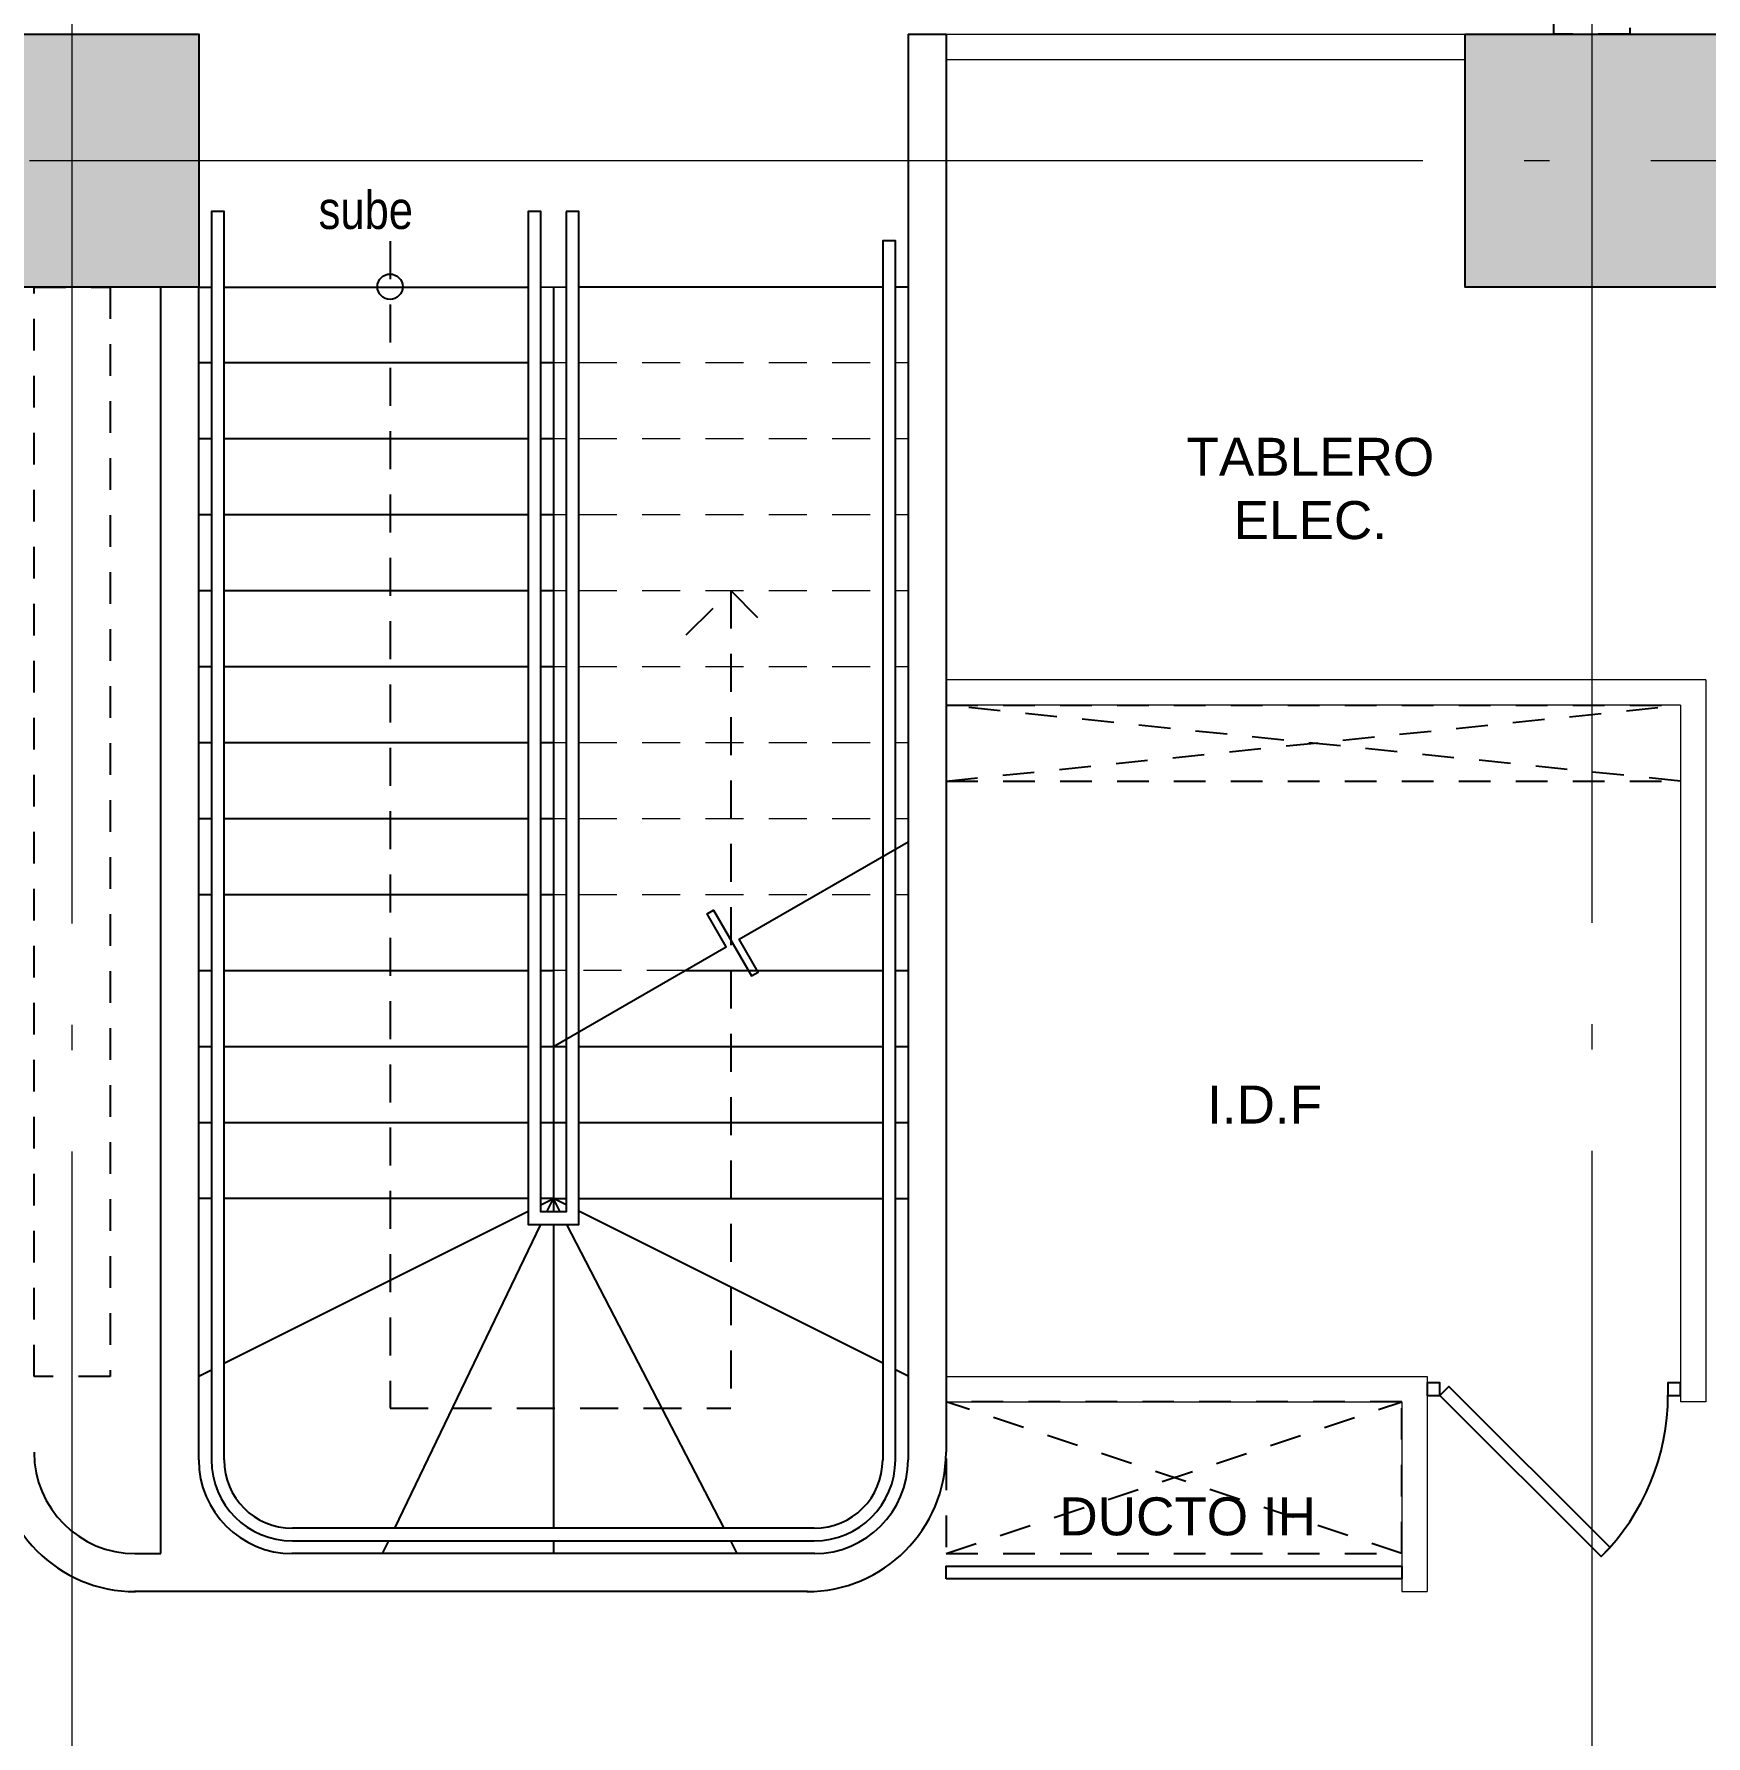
# Model space of a CAD drawing. Header units: metres. Extents: x -22 to 564, y 0 to 143.
# Drawn here: x 420.21 to 426.81, y 42.76 to 49.48 of the extents above; entities that cross this region are included whole.
import ezdxf

# ---------------------------------------------------------------- set-up
doc = ezdxf.new("R2010")
doc.units = ezdxf.units.M
for name, pattern in [('EJES630', [6.3, 5.5, -0.4, 0, -0.4]), ('XREF 4N NEURO-ONCOLOGIA$0$HIDDE150', [0.24, 0.15, -0.09]), ('XREF 4N NEURO-ONCOLOGIA$0$HIDDEN2', [0.1875, 0.125, -0.0625])]:
    doc.linetypes.add(name, pattern=pattern)
doc.layers.add('EJES', color=11, linetype='EJES630', lineweight=0)
doc.layers.add('XREF 4N NEURO-ONCOLOGIA$0$MUROS DE TABLAROCA', color=150, linetype='Continuous', lineweight=13)
for name, color, linetype in [('TEXTO', 7, 'Continuous'), ('XREF 4N NEURO-ONCOLOGIA$0$-CG-M-WALL', 7, 'Continuous'), ('XREF 4N NEURO-ONCOLOGIA$0$CANCELES', 1, 'Continuous'), ('XREF 4N NEURO-ONCOLOGIA$0$COLUMNAS', 6, 'Continuous'), ('XREF 4N NEURO-ONCOLOGIA$0$CONTRAVENTEOS', 6, 'XREF 4N NEURO-ONCOLOGIA$0$HIDDEN2'), ('XREF 4N NEURO-ONCOLOGIA$0$DUCTO AA', 40, 'XREF 4N NEURO-ONCOLOGIA$0$HIDDEN2'), ('XREF 4N NEURO-ONCOLOGIA$0$ELEVADOR Y ESC', 8, 'Continuous'), ('XREF 4N NEURO-ONCOLOGIA$0$MUROS', 3, 'Continuous'), ('XREF 4N NEURO-ONCOLOGIA$0$PROYECCIÓN', 252, 'XREF 4N NEURO-ONCOLOGIA$0$HIDDE150'), ('XREF 4N NEURO-ONCOLOGIA$0$PUERTAS', 253, 'Continuous'), ('XREF 4N NEURO-ONCOLOGIA$0$SIMBOLO CORTE', 4, 'Continuous')]:
    doc.layers.add(name, color=color, linetype=linetype)
doc.styles.add('100 LOCALES 25', font='arial.ttf', dxfattribs={"height": 0.25})
doc.styles.add('50 HM 15', font='arial.ttf', dxfattribs={"height": 0.075})

# ---------------------------------------------------------------- blocks, each defined once
blk = doc.blocks.new('XREF 4N NEURO-ONCOLOGIA$0$C-1')
at = {"layer": 'XREF 4N NEURO-ONCOLOGIA$0$-CG-M-WALL', "true_color": 0x636466}
h = blk.add_hatch(color=251, dxfattribs=at)
h.dxf.hatch_style = 1
h.paths.add_polyline_path([(-0.5, -0.5), (-0.5, 0.5), (0.5, 0.5), (0.5, -0.5)])
blk.add_lwpolyline([(-0.5, -0.5), (-0.5, 0.5), (0.5, 0.5), (0.5, -0.5)], close=True)
blk = doc.blocks.new('XREF 4N NEURO-ONCOLOGIA')
at = {"layer": 'XREF 4N NEURO-ONCOLOGIA$0$CANCELES', "elevation": 0}
for points in [[(12.8525, 14.9194), (12.9025, 14.9194), (12.9025, 13.1194), (12.8525, 13.1194)], [(13.5775, 12.9694), (13.6275, 12.9694), (13.6275, 13.0194), (13.5775, 13.0194)], [(13.5775, 12.0194), (13.6275, 12.0194), (13.6275, 12.0694), (13.5775, 12.0694)]]:
    blk.add_lwpolyline(points, close=True, dxfattribs=at)
at = {"layer": 'XREF 4N NEURO-ONCOLOGIA$0$CONTRAVENTEOS', "color": 3, "elevation": 0}
blk.add_lwpolyline([(13.6525, 18.5194), (17.9525, 18.5194), (17.9525, 18.2194), (13.6525, 18.2194)], close=True, dxfattribs=at)
at = {"layer": 'XREF 4N NEURO-ONCOLOGIA$0$CONTRAVENTEOS', "elevation": 0}
blk.add_lwpolyline([(18.9525, 12.5194), (23.2525, 12.5194), (23.2525, 12.2194), (18.9525, 12.2194)], close=True, dxfattribs=at)
at = {"layer": 'XREF 4N NEURO-ONCOLOGIA$0$DUCTO AA'}
for p, q in [((12.9525, 13.1194, 0), (13.5525, 14.9194, 0)), ((12.9525, 14.9194, 0), (13.5525, 13.1194, 0)), ((16.0025, 14.9194, 0), (16.0025, 12.0195, 0)), ((16.0025, 14.9194, 0), (16.3025, 12.0195, 0)), ((16.0025, 12.0195, 0), (16.3025, 14.9194, 0)), ((16.3025, 14.9194, 0), (16.3025, 12.0195, 0))]:
    blk.add_line(p, q, dxfattribs=at)
at = {"layer": 'XREF 4N NEURO-ONCOLOGIA$0$DUCTO AA', "elevation": 0}
blk.add_lwpolyline([(12.9525, 14.9194), (12.9525, 13.1194), (13.5525, 13.1194), (13.5525, 14.9194)], close=True, dxfattribs=at)
at = {"layer": 'XREF 4N NEURO-ONCOLOGIA$0$ELEVADOR Y ESC', "linetype": 'Continuous'}
for p, q in [((13.6538, 17.8694), (13.6788, 17.8194, 0)), ((14.655, 17.8694, 0), (14.655, 17.8194, 0)), ((14.955, 17.8694, 0), (14.955, 17.8194, 0)), ((15.255, 17.8694, 0), (15.255, 17.8194, 0)), ((15.555, 17.8694, 0), (15.555, 17.8194, 0)), ((15.855, 17.8694, 0), (15.855, 17.8194, 0)), ((16.155, 17.8694, 0), (16.155, 17.8194, 0)), ((16.455, 17.8694, 0), (16.455, 17.8194, 0)), ((16.755, 17.8694, 0), (16.755, 17.8194, 0)), ((17.055, 17.8694, 0), (17.055, 17.8194, 0)), ((17.355, 17.8694, 0), (17.355, 17.8194, 0)), ((17.655, 17.8694, 0), (17.655, 17.8194, 0)), ((17.9525, 17.8694), (17.9526, 17.8194, 0)), ((13.7039, 17.7694, 0), (14.305, 16.5694, 0)), ((14.655, 17.7694, 0), (14.655, 16.5694, 0)), ((14.955, 17.7694, 0), (14.955, 16.5694, 0)), ((15.255, 17.7694, 0), (15.255, 16.5694, 0)), ((15.555, 17.7694, 0), (15.555, 16.5694, 0)), ((15.855, 17.7694, 0), (15.855, 16.5694, 0)), ((16.155, 17.7694, 0), (16.155, 16.5694, 0)), ((16.455, 17.7694, 0), (16.455, 16.5694, 0)), ((16.755, 17.7694, 0), (16.755, 16.5694, 0)), ((17.055, 17.7694, 0), (17.055, 16.5694, 0)), ((17.355, 17.7694, 0), (17.355, 16.5694, 0)), ((17.655, 17.7694, 0), (17.655, 16.5694, 0)), ((17.9526, 17.7694, 0), (17.9537, 16.5694, 0)), ((12.9525, 17.1435, 0), (13.0025, 17.1194)), ((13.0525, 17.0954, 0), (14.2525, 16.5187, 0)), ((13.0025, 16.4694, 0), (12.9525, 16.4694, 0)), ((14.2525, 16.4694, 0), (13.0525, 16.4694, 0)), ((14.3025, 16.4947, 0), (14.355, 16.4694, 0)), ((14.355, 16.4694, 0), (14.3025, 16.4694, 0)), ((14.3025, 16.4423, 0), (14.355, 16.4694, 0)), ((14.33, 16.5194, 0), (14.355, 16.4694, 0)), ((14.33, 16.4194, 0), (14.355, 16.4694, 0)), ((14.355, 16.4694), (14.355, 16.4194)), ((14.655, 16.5194, 0), (14.655, 16.4194, 0)), ((14.955, 16.5194, 0), (14.955, 16.4194, 0)), ((15.255, 16.5194, 0), (15.255, 16.4694, 0)), ((15.555, 16.5194, 0), (15.555, 16.4694, 0)), ((15.855, 16.5194, 0), (15.855, 16.4694, 0)), ((16.155, 16.5194, 0), (16.155, 16.4694, 0)), ((16.455, 16.5194, 0), (16.455, 16.4694, 0)), ((16.755, 16.5194, 0), (16.755, 16.4694, 0)), ((17.055, 16.5194, 0), (17.055, 16.4694, 0)), ((17.355, 16.5194, 0), (17.355, 16.4694, 0)), ((17.655, 16.5194, 0), (17.655, 16.4694, 0)), ((17.9537, 16.5194, 0), (17.9538, 16.4194, 0)), ((13.0525, 15.7953, 0), (14.2525, 16.4164, 0)), ((13.7039, 15.1694, 0), (14.305, 16.3694, 0)), ((14.355, 16.3694), (14.355, 15.1694)), ((14.655, 16.3694, 0), (14.655, 15.1694, 0)), ((14.955, 16.3694, 0), (14.955, 15.1694, 0)), ((17.9539, 16.3694, 0), (17.955, 15.1694, 0)), ((15.255, 15.9498, 0), (15.255, 15.1694, 0)), ((12.9525, 15.7436, 0), (13.0025, 15.7694)), ((13.6538, 15.0694), (13.6788, 15.1194, 0)), ((14.355, 15.1194), (14.355, 15.0694)), ((14.655, 15.1194, 0), (14.655, 15.0694)), ((14.955, 15.1194, 0), (14.955, 15.0694)), ((15.255, 15.1194, 0), (15.255, 15.0694)), ((17.955, 15.1194, 0), (17.955, 15.0694, 0))]:
    blk.add_line(p, q, dxfattribs=at)
for points in [[(13.3225, 17.7694), (18.2525, 17.7694), (18.2525, 17.8194), (13.3225, 17.8194)], [(14.355, 17.8194), (14.355, 17.8694)], [(14.355, 16.5694), (14.355, 17.7694)], [(17.9538, 16.4694), (14.355, 16.4694), (14.355, 16.5194)], [(13.322, 15.1194), (18.1359, 15.1194), (18.1359, 15.1694), (13.3221, 15.1694)]]:
    blk.add_lwpolyline(points, dxfattribs=at)
at = {"layer": 'XREF 4N NEURO-ONCOLOGIA$0$ELEVADOR Y ESC', "linetype": 'Continuous', "elevation": 0}
for points in [[(13.0025, 17.4994), (13.0025, 15.4394)], [(13.0525, 15.4394), (13.0525, 17.4994)]]:
    blk.add_lwpolyline(points, dxfattribs=at)
at = {"layer": 'XREF 4N NEURO-ONCOLOGIA$0$ELEVADOR Y ESC', "linetype": 'Continuous'}
blk.add_lwpolyline([(18.2525, 16.4194), (14.3025, 16.4194), (14.3025, 16.5194), (18.2525, 16.5194), (18.2525, 16.5694), (14.2525, 16.5694), (14.2525, 16.3694), (18.2525, 16.3694)], close=True, dxfattribs=at)
for centre, radius, start, end in [((13.3225, 17.4994, 0), 0.32, 90, 180), ((13.3225, 17.4994, 0), 0.27, 90, 180), ((13.3225, 15.4394, 0), 0.32, 180, 270), ((13.3225, 15.4394, 0), 0.27, 180, 270)]:
    blk.add_arc(centre, radius, start, end, dxfattribs=at)
at = {"layer": 'XREF 4N NEURO-ONCOLOGIA$0$MUROS'}
for p, q in [((12.8025, 15.4663), (12.8025, 18.1226)), ((12.9525, 18.1221), (12.9525, 18.0194)), ((12.9525, 18.0194), (17.9525, 18.0194)), ((13.3225, 17.8694), (17.9525, 17.8694)), ((12.9525, 15.4369), (12.9525, 17.502)), ((18.9525, 15.0694), (13.3225, 15.0694)), ((18.9525, 15.0694), (18.9525, 14.9194)), ((18.9525, 14.9194), (13.3525, 14.9194, 0))]:
    blk.add_line(p, q, dxfattribs=at)
for centre, radius, start, end in [((13.3525, 18.1194, 0), 0.55, 90, 180), ((13.3525, 18.1194, 0), 0.4, 90, 180), ((13.3225, 17.4994, 0), 0.37, 90, 180), ((13.3525, 15.4694, 0), 0.55, 180, 270)]:
    blk.add_arc(centre, radius, start, end, dxfattribs=at)
at = {"layer": 'XREF 4N NEURO-ONCOLOGIA$0$MUROS', "extrusion": (2.52541e-08, 0, 1)}
blk.add_arc((13.3225, 15.4394, 0), 0.37, 180, 270, dxfattribs=at)
at = {"layer": 'XREF 4N NEURO-ONCOLOGIA$0$MUROS DE TABLAROCA'}
for p, q in [((16.3025, 12.0195), (16.3025, 14.9194)), ((16.4025, 11.9195), (16.4025, 14.9194)), ((18.8525, 14.9194), (18.8525, 12.8694)), ((18.9525, 14.9194), (18.9525, 12.8694)), ((12.8025, 13.1194), (12.8025, 13.0194)), ((13.5525, 11.9195), (13.5525, 12.0195)), ((16.3025, 12.0195), (13.5525, 12.0195)), ((13.5525, 11.9195), (13.5525, 12.0195)), ((16.4025, 11.9195), (13.5525, 11.9195))]:
    blk.add_line(p, q, dxfattribs=at)
for points in [[(13.5525, 14.9194), (13.5525, 13.1194), (12.8025, 13.1194)], [(13.6525, 14.9194), (13.6525, 13.0194), (12.8025, 13.0194)]]:
    blk.add_lwpolyline(points, dxfattribs=at)
at = {"layer": 'XREF 4N NEURO-ONCOLOGIA$0$PROYECCIÓN', "color": 251, "true_color": 0x636466}
for p, q in [((13.5271, 17.1142), (13.5271, 15.7688)), ((18.1344, 17.1142), (13.5271, 17.1142)), ((13.0025, 15.7688, 0), (13.0009, 15.7688, 0)), ((16.755, 15.7688, 0), (13.5271, 15.7688))]:
    blk.add_line(p, q, dxfattribs=at)
at = {"layer": 'XREF 4N NEURO-ONCOLOGIA$0$PROYECCIÓN', "color": 8, "lineweight": 0}
for p, q in [((15.255, 16.4194, 0), (15.255, 16.4694, 0)), ((15.555, 16.4694, 0), (15.555, 16.4194, 0)), ((15.855, 16.4694, 0), (15.855, 16.4194, 0)), ((16.155, 16.4694, 0), (16.155, 16.4194, 0)), ((16.455, 16.4694, 0), (16.455, 16.4194, 0)), ((16.755, 16.4694, 0), (16.755, 16.4194, 0)), ((17.055, 16.4694, 0), (17.055, 16.4194, 0)), ((17.355, 16.4694, 0), (17.355, 16.4194, 0)), ((17.655, 16.4694, 0), (17.655, 16.4194, 0)), ((15.255, 15.9498, 0), (15.255, 16.3694, 0)), ((15.555, 16.3694, 0), (15.555, 15.1694, 0)), ((15.855, 16.3694, 0), (15.855, 15.1694, 0)), ((16.155, 16.3694, 0), (16.155, 15.1694, 0)), ((16.455, 16.3694, 0), (16.455, 15.1694, 0)), ((16.755, 16.3694, 0), (16.755, 15.1694, 0)), ((17.055, 16.3694, 0), (17.055, 15.1694, 0)), ((17.355, 16.3694, 0), (17.355, 15.1694, 0)), ((17.655, 16.3694, 0), (17.655, 15.1694, 0)), ((15.555, 15.1194, 0), (15.555, 15.0694)), ((15.855, 15.1194, 0), (15.855, 15.0694)), ((16.155, 15.1194, 0), (16.155, 15.0694)), ((16.455, 15.1194, 0), (16.455, 15.0694)), ((16.755, 15.1194, 0), (16.755, 15.0694)), ((17.055, 15.1194, 0), (17.055, 15.0694)), ((17.355, 15.1194, 0), (17.355, 15.0694)), ((17.655, 15.1194, 0), (17.655, 15.0694))]:
    blk.add_line(p, q, dxfattribs=at)
at = {"layer": 'XREF 4N NEURO-ONCOLOGIA$0$PROYECCIÓN', "color": 251, "true_color": 0x636466, "elevation": 0}
blk.add_lwpolyline([(16.5798, 15.9447), (16.755, 15.7694), (16.5798, 15.5942)], dxfattribs=at)
at = {"layer": 'XREF 4N NEURO-ONCOLOGIA$0$PROYECCIÓN', "color": 251, "linetype": 'Continuous', "true_color": 0x636466}
blk.add_circle((17.955, 17.1142, 0), 0.05, dxfattribs=at)
at = {"layer": 'XREF 4N NEURO-ONCOLOGIA$0$PUERTAS', "elevation": 0}
blk.add_lwpolyline([(12.9411, 12.333), (13.5775, 12.9694), (13.6129, 12.9341), (12.9765, 12.2977), (12.9411, 12.333, 0.199145), (13.5783, 12.0694, 0.199145)], format="xyb", dxfattribs=at)
at = {"layer": 'XREF 4N NEURO-ONCOLOGIA$0$SIMBOLO CORTE', "color": 8, "elevation": 0}
blk.add_lwpolyline([(14.955, 16.4694), (15.3486, 15.7877), (15.4785, 15.8627), (15.4935, 15.8368), (15.2337, 15.6868), (15.2487, 15.6608), (15.3786, 15.7358), (15.7633, 15.0694)], dxfattribs=at)
at = {"layer": 'XREF 4N NEURO-ONCOLOGIA$0$COLUMNAS'}
for p in [(18.4525, 18.3694), (18.4525, 12.3694, 0)]:
    blk.add_blockref('XREF 4N NEURO-ONCOLOGIA$0$C-1', p, dxfattribs=at)

msp = doc.modelspace()

# ---------------------------------------------------------------- texts
at = {"layer": 'TEXTO', "insert": (421.3316, 48.8554, 0), "char_height": 0.15, "width": 0.079315, "attachment_point": 1, "style": '50 HM 15'}
msp.add_mtext('{\\fArial Narrow|b0|i0|c0|p34;sube}', dxfattribs=at)
at = {"layer": 'TEXTO', "color": 0, "char_height": 0.15, "width": 2.744338, "attachment_point": 7, "style": '100 LOCALES 25'}
for s, insert in [('\\pxqc;TABLERO \\PELEC.', (423.8744, 47.4787, 0)), ('\\pxqc;I.D.F', (423.6937, 45.1731, 0))]:
    msp.add_mtext(s, dxfattribs=dict(at, insert=insert))

# ---------------------------------------------------------------- next in the draw order: block references
at = {"rotation": 90}
msp.add_blockref('XREF 4N NEURO-ONCOLOGIA', (438.7277, 30.5225, 0), dxfattribs=at)

# ---------------------------------------------------------------- next in the draw order: linework, layer by layer
at = {"layer": 'EJES'}
for p, q in [((420.3583, 33.1628), (420.3582, 58.5478)), ((426.3593, 33.1657), (426.358, 58.5478)), ((381.7906, 48.9751), (438.5678, 48.9751))]:
    msp.add_line(p, q, dxfattribs=at)

# ---------------------------------------------------------------- next in the draw order: texts
at = {"layer": 'TEXTO', "color": 0, "insert": (424.2559, 43.5451, 0), "char_height": 0.15, "width": 1.350386, "attachment_point": 7, "style": '100 LOCALES 25'}
msp.add_mtext('DUCTO IH', dxfattribs=at)

doc.saveas('drawing.dxf')
